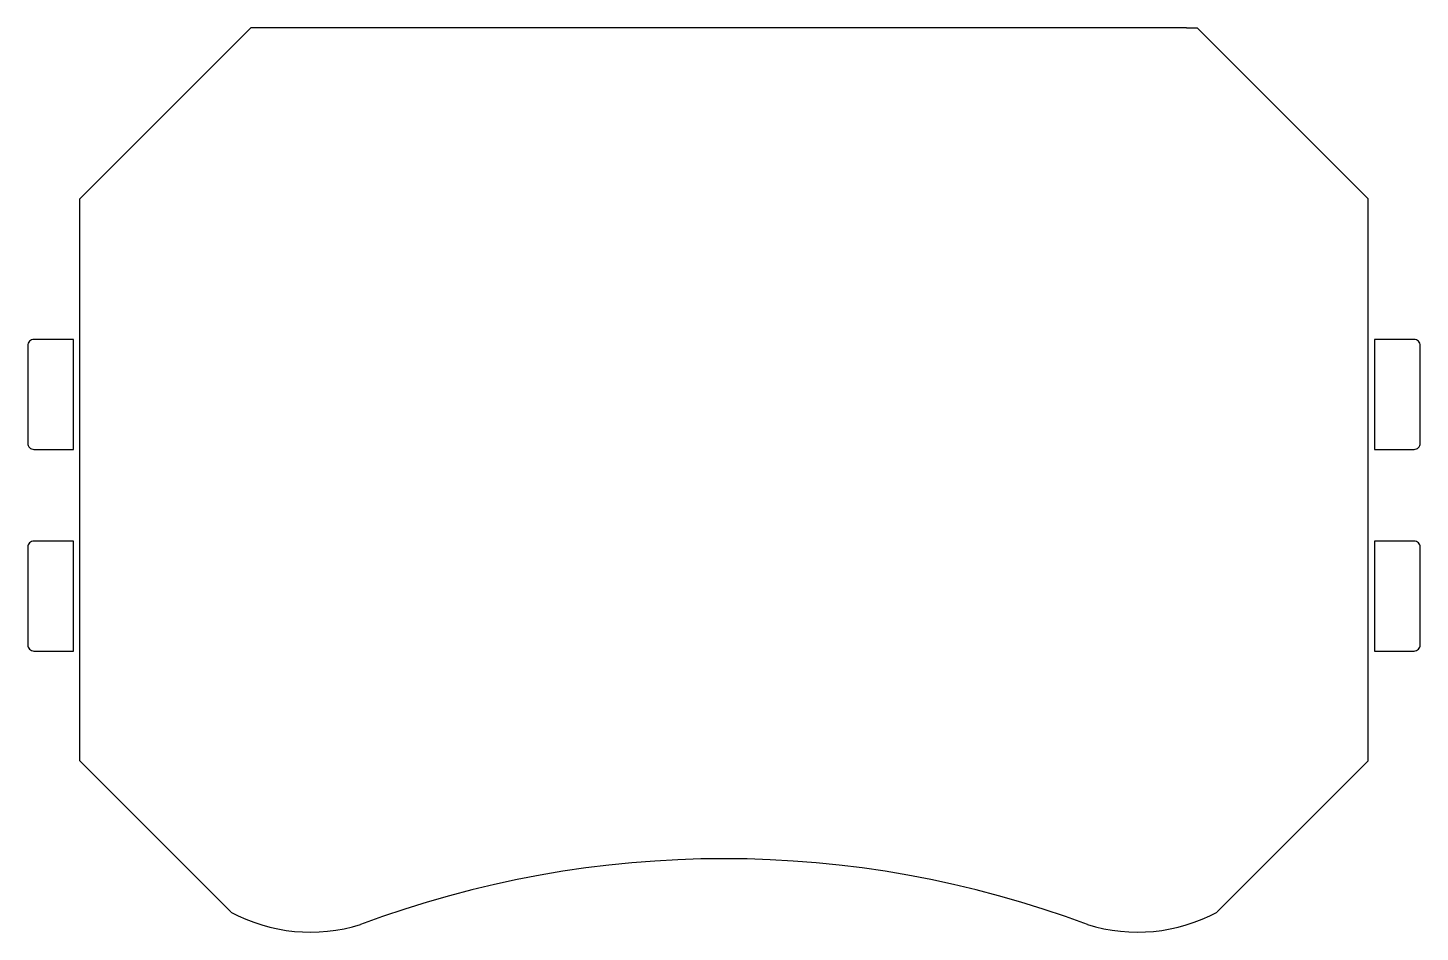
# Model space of a CAD drawing. Header units: millimetres. Extents: x -11.4 to 11.4, y -7.2 to 7.6.
import ezdxf

# ---------------------------------------------------------------- set-up
doc = ezdxf.new("R2010")
doc.units = ezdxf.units.MM
doc.layers.get('0').update_dxf_attribs({"linetype": 'CONTINUOUS'})

msp = doc.modelspace()

# ---------------------------------------------------------------- linework, layer by layer
for p, q in [((-7.75, 7.6), (-10.55, 4.8)), ((-7.573, 7.6), (-7.75, 7.6)), ((7.573, 7.6), (-7.573, 7.6)), ((7.573, 7.6), (7.75, 7.6)), ((7.75, 7.6), (10.55, 4.8)), ((-10.55, -4.4), (-10.55, 4.8)), ((10.55, -4.4), (10.55, 4.8)), ((-10.425, -4.525), (-10.55, -4.4)), ((-10.425, -4.525), (-8.078, -6.872)), ((8.078, -6.872), (10.425, -4.525)), ((10.425, -4.525), (10.55, -4.4))]:
    msp.add_line(p, q)
for points in [[(-11.4, 2.4), (-11.4, 0.8, 0.414214), (-11.3, 0.7), (-10.65, 0.7), (-10.65, 2.5), (-11.3, 2.5, 0.414214)], [(10.65, 0.7), (11.3, 0.7, 0.414214), (11.4, 0.8), (11.4, 2.4, 0.414214), (11.3, 2.5), (10.65, 2.5)], [(-10.65, -0.8), (-11.3, -0.8, 0.414214), (-11.4, -0.9), (-11.4, -2.5, 0.414214), (-11.3, -2.6), (-10.65, -2.6)], [(10.65, -2.6), (11.3, -2.6, 0.414214), (11.4, -2.5), (11.4, -0.9, 0.414214), (11.3, -0.8), (10.65, -0.8)]]:
    msp.add_lwpolyline(points, format="xyb", close=True)
for centre, radius, start, end in [((0, -23), 17, 69.5036, 110.4964), ((-6.773, -4.456), 2.746, 241.6391, 287.3911), ((6.773, -4.456), 2.746, 252.6089, 298.3609)]:
    msp.add_arc(centre, radius, start, end)

doc.saveas('drawing.dxf')
